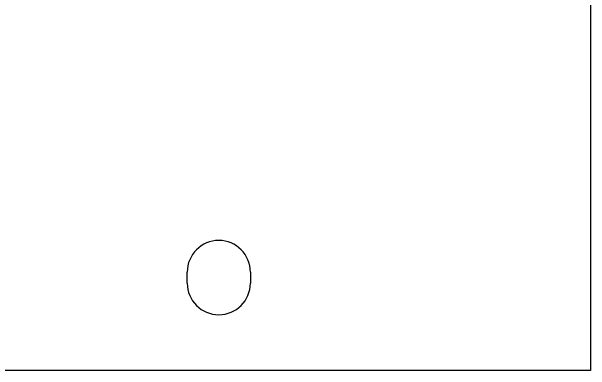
# Model space of a CAD drawing. Header units: millimetres. Extents: x 484 to 921, y 170 to 267.
# Drawn here: x 873.87 to 920.6, y 194.44 to 223.44 of the extents above; entities that cross this region are included whole.
import ezdxf

# ---------------------------------------------------------------- set-up
doc = ezdxf.new("R2010")
doc.units = ezdxf.units.MM

msp = doc.modelspace()

# ---------------------------------------------------------------- linework, layer by layer
at = {"color": 7, "linetype": 'Continuous', "lineweight": 25}
for p, q in [((920.602, 252.444), (920.602, 194.444)), ((888.052, 201.494), (888.052, 202.394)), ((893.152, 202.394), (893.152, 201.494)), ((920.602, 194.444), (770.602, 194.444))]:
    msp.add_line(p, q, dxfattribs=at)
for centre, start, end in [((890.602, 202.394), 0, 180), ((890.602, 201.494), 180, 0)]:
    msp.add_arc(centre, 2.55, start, end, dxfattribs=at)

doc.saveas('drawing.dxf')
